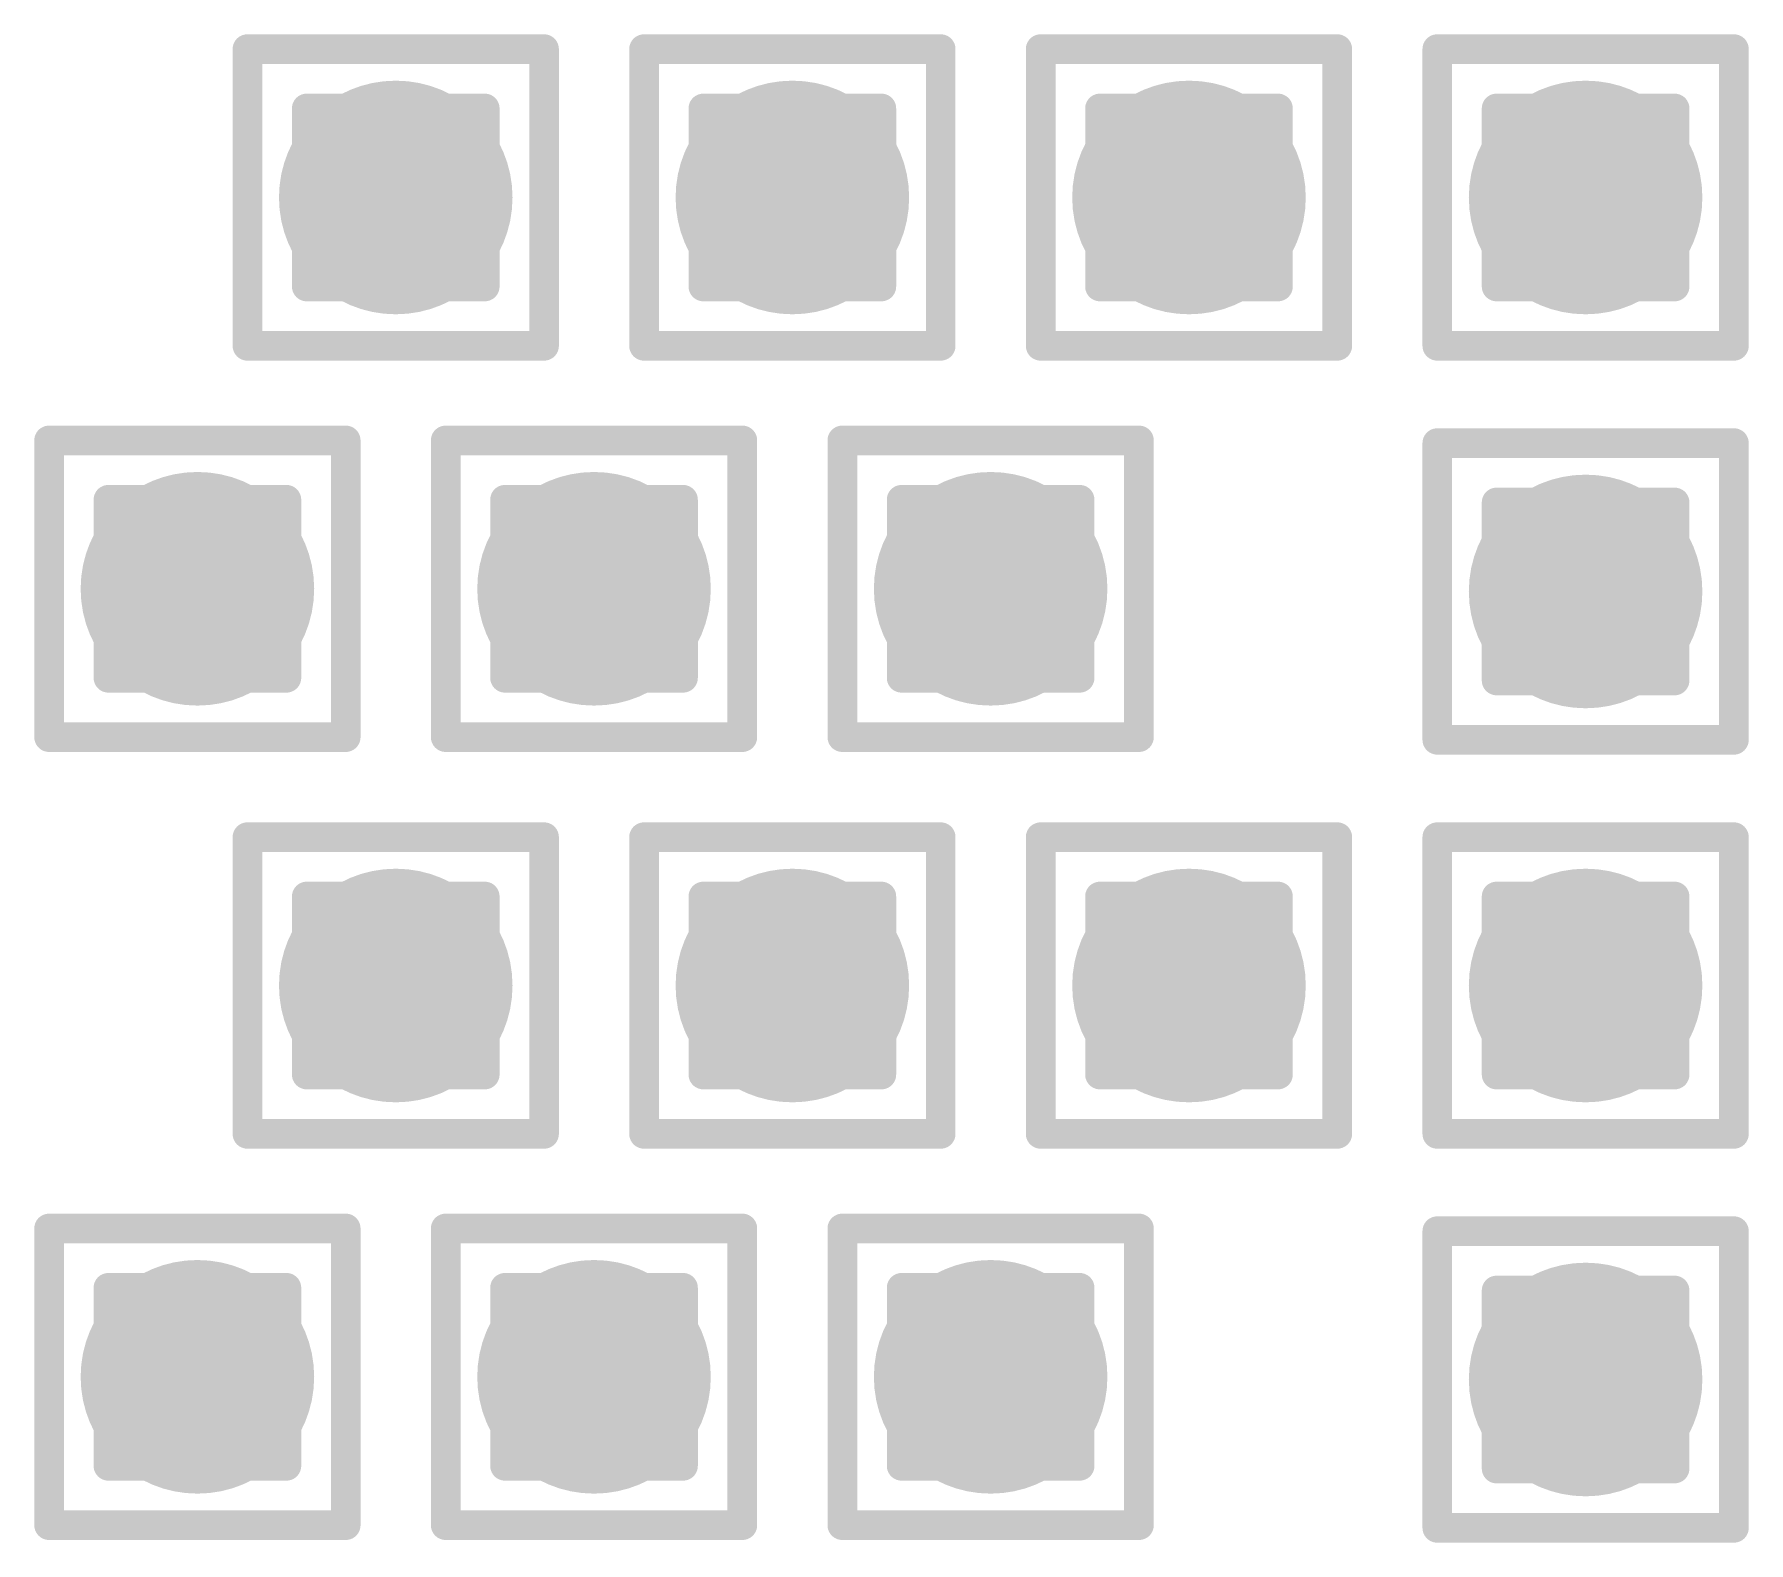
# Model space of a CAD drawing. Header units: inches. Extents: x -12 to 5357, y -8 to 5291.
# Drawn here: x 37.307 to 40.244, y 39.119 to 41.702 of the extents above; entities that cross this region are included whole.
import ezdxf

# ---------------------------------------------------------------- set-up
doc = ezdxf.new("R2010")
doc.units = ezdxf.units.IN
for name, color, linetype in [('Bottom Layer', 5, 'Continuous'), ('Drill Drawing', 1, 'Continuous'), ('Ground', 16, 'Continuous'), ('Power', 76, 'Continuous'), ('Top Layer', 1, 'Continuous'), ('Via Holes', 16, 'Continuous')]:
    doc.layers.add(name, color=color, linetype=linetype)

msp = doc.modelspace()

# ---------------------------------------------------------------- hatches: boundary and pattern name
at = {"layer": 'Bottom Layer'}
h = msp.add_hatch(color=5, dxfattribs=at)
edge = h.paths.add_edge_path()
edge.add_arc((37.9265, 41.4224), 0.2, 0, 360)
h = msp.add_hatch(color=5, dxfattribs=at)
edge = h.paths.add_edge_path()
edge.add_arc((38.6058, 41.4224), 0.2, 0, 360)
h = msp.add_hatch(color=5, dxfattribs=at)
edge = h.paths.add_edge_path()
edge.add_arc((39.2851, 41.4224), 0.2, 0, 360)
h = msp.add_hatch(color=5, dxfattribs=at)
edge = h.paths.add_edge_path()
edge.add_arc((39.9644, 41.4224), 0.2, 0, 360)
h = msp.add_hatch(color=5, dxfattribs=at)
edge = h.paths.add_edge_path()
edge.add_arc((37.5868, 40.7524), 0.2, 0, 360)
h = msp.add_hatch(color=5, dxfattribs=at)
edge = h.paths.add_edge_path()
edge.add_arc((38.2661, 40.7524), 0.2, 0, 360)
h = msp.add_hatch(color=5, dxfattribs=at)
edge = h.paths.add_edge_path()
edge.add_arc((38.9454, 40.7524), 0.2, 0, 360)
h = msp.add_hatch(color=5, dxfattribs=at)
edge = h.paths.add_edge_path()
edge.add_arc((39.9644, 40.7478), 0.2, 0, 360)
h = msp.add_hatch(color=5, dxfattribs=at)
edge = h.paths.add_edge_path()
edge.add_arc((37.9265, 40.0731), 0.2, 0, 360)
h = msp.add_hatch(color=5, dxfattribs=at)
edge = h.paths.add_edge_path()
edge.add_arc((38.6058, 40.0731), 0.2, 0, 360)
h = msp.add_hatch(color=5, dxfattribs=at)
edge = h.paths.add_edge_path()
edge.add_arc((39.2851, 40.0731), 0.2, 0, 360)
h = msp.add_hatch(color=5, dxfattribs=at)
edge = h.paths.add_edge_path()
edge.add_arc((39.9644, 40.0731), 0.2, 0, 360)
h = msp.add_hatch(color=5, dxfattribs=at)
edge = h.paths.add_edge_path()
edge.add_arc((37.5868, 39.4031), 0.2, 0, 360)
h = msp.add_hatch(color=5, dxfattribs=at)
edge = h.paths.add_edge_path()
edge.add_arc((38.2661, 39.4031), 0.2, 0, 360)
h = msp.add_hatch(color=5, dxfattribs=at)
edge = h.paths.add_edge_path()
edge.add_arc((38.9454, 39.4031), 0.2, 0, 360)
h = msp.add_hatch(color=5, dxfattribs=at)
edge = h.paths.add_edge_path()
edge.add_arc((39.9644, 39.3985), 0.2, 0, 360)
at = {"layer": 'Ground'}
h = msp.add_hatch(color=16, dxfattribs=at)
edge = h.paths.add_edge_path()
edge.add_arc((37.9265, 41.4224), 0.2, 0, 360)
h = msp.add_hatch(color=16, dxfattribs=at)
edge = h.paths.add_edge_path()
edge.add_arc((38.6058, 41.4224), 0.2, 0, 360)
h = msp.add_hatch(color=16, dxfattribs=at)
edge = h.paths.add_edge_path()
edge.add_arc((39.2851, 41.4224), 0.2, 0, 360)
h = msp.add_hatch(color=16, dxfattribs=at)
edge = h.paths.add_edge_path()
edge.add_arc((39.9644, 41.4224), 0.2, 0, 360)
h = msp.add_hatch(color=16, dxfattribs=at)
edge = h.paths.add_edge_path()
edge.add_arc((37.5868, 40.7524), 0.2, 0, 360)
h = msp.add_hatch(color=16, dxfattribs=at)
edge = h.paths.add_edge_path()
edge.add_arc((38.2661, 40.7524), 0.2, 0, 360)
h = msp.add_hatch(color=16, dxfattribs=at)
edge = h.paths.add_edge_path()
edge.add_arc((38.9454, 40.7524), 0.2, 0, 360)
h = msp.add_hatch(color=16, dxfattribs=at)
edge = h.paths.add_edge_path()
edge.add_arc((39.9644, 40.7478), 0.2, 0, 360)
h = msp.add_hatch(color=16, dxfattribs=at)
edge = h.paths.add_edge_path()
edge.add_arc((37.9265, 40.0731), 0.2, 0, 360)
h = msp.add_hatch(color=16, dxfattribs=at)
edge = h.paths.add_edge_path()
edge.add_arc((38.6058, 40.0731), 0.2, 0, 360)
h = msp.add_hatch(color=16, dxfattribs=at)
edge = h.paths.add_edge_path()
edge.add_arc((39.2851, 40.0731), 0.2, 0, 360)
h = msp.add_hatch(color=16, dxfattribs=at)
edge = h.paths.add_edge_path()
edge.add_arc((39.9644, 40.0731), 0.2, 0, 360)
h = msp.add_hatch(color=16, dxfattribs=at)
edge = h.paths.add_edge_path()
edge.add_arc((37.5868, 39.4031), 0.2, 0, 360)
h = msp.add_hatch(color=16, dxfattribs=at)
edge = h.paths.add_edge_path()
edge.add_arc((38.2661, 39.4031), 0.2, 0, 360)
h = msp.add_hatch(color=16, dxfattribs=at)
edge = h.paths.add_edge_path()
edge.add_arc((38.9454, 39.4031), 0.2, 0, 360)
h = msp.add_hatch(color=16, dxfattribs=at)
edge = h.paths.add_edge_path()
edge.add_arc((39.9644, 39.3985), 0.2, 0, 360)
at = {"layer": 'Power'}
h = msp.add_hatch(color=76, dxfattribs=at)
edge = h.paths.add_edge_path()
edge.add_arc((37.9265, 41.4224), 0.2, 0, 360)
h = msp.add_hatch(color=76, dxfattribs=at)
edge = h.paths.add_edge_path()
edge.add_arc((38.6058, 41.4224), 0.2, 0, 360)
h = msp.add_hatch(color=76, dxfattribs=at)
edge = h.paths.add_edge_path()
edge.add_arc((39.2851, 41.4224), 0.2, 0, 360)
h = msp.add_hatch(color=76, dxfattribs=at)
edge = h.paths.add_edge_path()
edge.add_arc((39.9644, 41.4224), 0.2, 0, 360)
h = msp.add_hatch(color=76, dxfattribs=at)
edge = h.paths.add_edge_path()
edge.add_arc((37.5868, 40.7524), 0.2, 0, 360)
h = msp.add_hatch(color=76, dxfattribs=at)
edge = h.paths.add_edge_path()
edge.add_arc((38.2661, 40.7524), 0.2, 0, 360)
h = msp.add_hatch(color=76, dxfattribs=at)
edge = h.paths.add_edge_path()
edge.add_arc((38.9454, 40.7524), 0.2, 0, 360)
h = msp.add_hatch(color=76, dxfattribs=at)
edge = h.paths.add_edge_path()
edge.add_arc((39.9644, 40.7478), 0.2, 0, 360)
h = msp.add_hatch(color=76, dxfattribs=at)
edge = h.paths.add_edge_path()
edge.add_arc((37.9265, 40.0731), 0.2, 0, 360)
h = msp.add_hatch(color=76, dxfattribs=at)
edge = h.paths.add_edge_path()
edge.add_arc((38.6058, 40.0731), 0.2, 0, 360)
h = msp.add_hatch(color=76, dxfattribs=at)
edge = h.paths.add_edge_path()
edge.add_arc((39.2851, 40.0731), 0.2, 0, 360)
h = msp.add_hatch(color=76, dxfattribs=at)
edge = h.paths.add_edge_path()
edge.add_arc((39.9644, 40.0731), 0.2, 0, 360)
h = msp.add_hatch(color=76, dxfattribs=at)
edge = h.paths.add_edge_path()
edge.add_arc((37.5868, 39.4031), 0.2, 0, 360)
h = msp.add_hatch(color=76, dxfattribs=at)
edge = h.paths.add_edge_path()
edge.add_arc((38.2661, 39.4031), 0.2, 0, 360)
h = msp.add_hatch(color=76, dxfattribs=at)
edge = h.paths.add_edge_path()
edge.add_arc((38.9454, 39.4031), 0.2, 0, 360)
h = msp.add_hatch(color=76, dxfattribs=at)
edge = h.paths.add_edge_path()
edge.add_arc((39.9644, 39.3985), 0.2, 0, 360)
at = {"layer": 'Top Layer'}
h = msp.add_hatch(color=1, dxfattribs=at)
edge = h.paths.add_edge_path()
edge.add_arc((37.9265, 41.4224), 0.2, 0, 360)
h = msp.add_hatch(color=1, dxfattribs=at)
edge = h.paths.add_edge_path()
edge.add_arc((38.6058, 41.4224), 0.2, 0, 360)
h = msp.add_hatch(color=1, dxfattribs=at)
edge = h.paths.add_edge_path()
edge.add_arc((39.2851, 41.4224), 0.2, 0, 360)
h = msp.add_hatch(color=1, dxfattribs=at)
edge = h.paths.add_edge_path()
edge.add_arc((39.9644, 41.4224), 0.2, 0, 360)
h = msp.add_hatch(color=1, dxfattribs=at)
edge = h.paths.add_edge_path()
edge.add_arc((37.5868, 40.7524), 0.2, 0, 360)
h = msp.add_hatch(color=1, dxfattribs=at)
edge = h.paths.add_edge_path()
edge.add_arc((38.2661, 40.7524), 0.2, 0, 360)
h = msp.add_hatch(color=1, dxfattribs=at)
edge = h.paths.add_edge_path()
edge.add_arc((38.9454, 40.7524), 0.2, 0, 360)
h = msp.add_hatch(color=1, dxfattribs=at)
edge = h.paths.add_edge_path()
edge.add_arc((39.9644, 40.7478), 0.2, 0, 360)
h = msp.add_hatch(color=1, dxfattribs=at)
edge = h.paths.add_edge_path()
edge.add_arc((37.9265, 40.0731), 0.2, 0, 360)
h = msp.add_hatch(color=1, dxfattribs=at)
edge = h.paths.add_edge_path()
edge.add_arc((38.6058, 40.0731), 0.2, 0, 360)
h = msp.add_hatch(color=1, dxfattribs=at)
edge = h.paths.add_edge_path()
edge.add_arc((39.2851, 40.0731), 0.2, 0, 360)
h = msp.add_hatch(color=1, dxfattribs=at)
edge = h.paths.add_edge_path()
edge.add_arc((39.9644, 40.0731), 0.2, 0, 360)
h = msp.add_hatch(color=1, dxfattribs=at)
edge = h.paths.add_edge_path()
edge.add_arc((37.5868, 39.4031), 0.2, 0, 360)
h = msp.add_hatch(color=1, dxfattribs=at)
edge = h.paths.add_edge_path()
edge.add_arc((38.2661, 39.4031), 0.2, 0, 360)
h = msp.add_hatch(color=1, dxfattribs=at)
edge = h.paths.add_edge_path()
edge.add_arc((38.9454, 39.4031), 0.2, 0, 360)
h = msp.add_hatch(color=1, dxfattribs=at)
edge = h.paths.add_edge_path()
edge.add_arc((39.9644, 39.3985), 0.2, 0, 360)
at = {"layer": 'Via Holes'}
h = msp.add_hatch(color=7, dxfattribs=at)
edge = h.paths.add_edge_path()
edge.add_arc((37.9265, 41.4224), 0.1, 0, 360)
h = msp.add_hatch(color=7, dxfattribs=at)
edge = h.paths.add_edge_path()
edge.add_arc((38.6058, 41.4224), 0.1, 0, 360)
h = msp.add_hatch(color=7, dxfattribs=at)
edge = h.paths.add_edge_path()
edge.add_arc((39.2851, 41.4224), 0.1, 0, 360)
h = msp.add_hatch(color=7, dxfattribs=at)
edge = h.paths.add_edge_path()
edge.add_arc((39.9644, 41.4224), 0.1, 0, 360)
h = msp.add_hatch(color=7, dxfattribs=at)
edge = h.paths.add_edge_path()
edge.add_arc((37.5868, 40.7524), 0.1, 0, 360)
h = msp.add_hatch(color=7, dxfattribs=at)
edge = h.paths.add_edge_path()
edge.add_arc((38.2661, 40.7524), 0.1, 0, 360)
h = msp.add_hatch(color=7, dxfattribs=at)
edge = h.paths.add_edge_path()
edge.add_arc((38.9454, 40.7524), 0.1, 0, 360)
h = msp.add_hatch(color=7, dxfattribs=at)
edge = h.paths.add_edge_path()
edge.add_arc((39.9644, 40.7478), 0.1, 0, 360)
h = msp.add_hatch(color=7, dxfattribs=at)
edge = h.paths.add_edge_path()
edge.add_arc((37.9265, 40.0731), 0.1, 0, 360)
h = msp.add_hatch(color=7, dxfattribs=at)
edge = h.paths.add_edge_path()
edge.add_arc((38.6058, 40.0731), 0.1, 0, 360)
h = msp.add_hatch(color=7, dxfattribs=at)
edge = h.paths.add_edge_path()
edge.add_arc((39.2851, 40.0731), 0.1, 0, 360)
h = msp.add_hatch(color=7, dxfattribs=at)
edge = h.paths.add_edge_path()
edge.add_arc((39.9644, 40.0731), 0.1, 0, 360)
h = msp.add_hatch(color=7, dxfattribs=at)
edge = h.paths.add_edge_path()
edge.add_arc((37.5868, 39.4031), 0.1, 0, 360)
h = msp.add_hatch(color=7, dxfattribs=at)
edge = h.paths.add_edge_path()
edge.add_arc((38.2661, 39.4031), 0.1, 0, 360)
h = msp.add_hatch(color=7, dxfattribs=at)
edge = h.paths.add_edge_path()
edge.add_arc((38.9454, 39.4031), 0.1, 0, 360)
h = msp.add_hatch(color=7, dxfattribs=at)
edge = h.paths.add_edge_path()
edge.add_arc((39.9644, 39.3985), 0.1, 0, 360)

# ---------------------------------------------------------------- linework, layer by layer
at = {"layer": 'Drill Drawing', "const_width": 0.0508}
for points in [[(37.6725, 41.6764), (38.1805, 41.6764)], [(37.6725, 41.1684), (37.6725, 41.6764)], [(38.1805, 41.1684), (38.1805, 41.6764)], [(38.3518, 41.6764), (38.8598, 41.6764)], [(38.3518, 41.1684), (38.3518, 41.6764)], [(38.8598, 41.1684), (38.8598, 41.6764)], [(39.0311, 41.6764), (39.5391, 41.6764)], [(39.0311, 41.1684), (39.0311, 41.6764)], [(39.5391, 41.1684), (39.5391, 41.6764)], [(39.7104, 41.6764), (40.2184, 41.6764)], [(39.7104, 41.1684), (39.7104, 41.6764)], [(40.2184, 41.1684), (40.2184, 41.6764)], [(37.7741, 41.5748), (38.0789, 41.5748)], [(37.7741, 41.27), (37.7741, 41.5748)], [(38.0789, 41.27), (38.0789, 41.5748)], [(38.4534, 41.5748), (38.7582, 41.5748)], [(38.4534, 41.27), (38.4534, 41.5748)], [(38.7582, 41.27), (38.7582, 41.5748)], [(39.1327, 41.5748), (39.4375, 41.5748)], [(39.1327, 41.27), (39.1327, 41.5748)], [(39.4375, 41.27), (39.4375, 41.5748)], [(39.812, 41.5748), (40.1168, 41.5748)], [(39.812, 41.27), (39.812, 41.5748)], [(40.1168, 41.27), (40.1168, 41.5748)], [(37.7741, 41.27), (38.0789, 41.27)], [(38.4534, 41.27), (38.7582, 41.27)], [(39.1327, 41.27), (39.4375, 41.27)], [(39.812, 41.27), (40.1168, 41.27)], [(37.6725, 41.1684), (38.1805, 41.1684)], [(38.3518, 41.1684), (38.8598, 41.1684)], [(39.0311, 41.1684), (39.5391, 41.1684)], [(39.7104, 41.1684), (40.2184, 41.1684)], [(37.3328, 41.0064), (37.8408, 41.0064)], [(37.3328, 40.4984), (37.3328, 41.0064)], [(37.8408, 40.4984), (37.8408, 41.0064)], [(38.0121, 41.0064), (38.5201, 41.0064)], [(38.0121, 40.4984), (38.0121, 41.0064)], [(38.5201, 40.4984), (38.5201, 41.0064)], [(38.6914, 41.0064), (39.1994, 41.0064)], [(38.6914, 40.4984), (38.6914, 41.0064)], [(39.1994, 40.4984), (39.1994, 41.0064)], [(39.7104, 41.0018), (40.2184, 41.0018)], [(39.7104, 40.4938), (39.7104, 41.0018)], [(40.2184, 40.4938), (40.2184, 41.0018)], [(37.4344, 40.9048), (37.7392, 40.9048)], [(37.4344, 40.6), (37.4344, 40.9048)], [(37.7392, 40.6), (37.7392, 40.9048)], [(38.1137, 40.9048), (38.4185, 40.9048)], [(38.1137, 40.6), (38.1137, 40.9048)], [(38.4185, 40.6), (38.4185, 40.9048)], [(38.793, 40.9048), (39.0978, 40.9048)], [(38.793, 40.6), (38.793, 40.9048)], [(39.0978, 40.6), (39.0978, 40.9048)], [(39.812, 40.9002), (40.1168, 40.9002)], [(39.812, 40.5954), (39.812, 40.9002)], [(40.1168, 40.5954), (40.1168, 40.9002)], [(37.4344, 40.6), (37.7392, 40.6)], [(38.1137, 40.6), (38.4185, 40.6)], [(38.793, 40.6), (39.0978, 40.6)], [(39.812, 40.5954), (40.1168, 40.5954)], [(37.3328, 40.4984), (37.8408, 40.4984)], [(38.0121, 40.4984), (38.5201, 40.4984)], [(38.6914, 40.4984), (39.1994, 40.4984)], [(39.7104, 40.4938), (40.2184, 40.4938)], [(37.6725, 40.3271), (38.1805, 40.3271)], [(37.6725, 39.8191), (37.6725, 40.3271)], [(38.1805, 39.8191), (38.1805, 40.3271)], [(38.3518, 40.3271), (38.8598, 40.3271)], [(38.3518, 39.8191), (38.3518, 40.3271)], [(38.8598, 39.8191), (38.8598, 40.3271)], [(39.0311, 40.3271), (39.5391, 40.3271)], [(39.0311, 39.8191), (39.0311, 40.3271)], [(39.5391, 39.8191), (39.5391, 40.3271)], [(39.7104, 40.3271), (40.2184, 40.3271)], [(39.7104, 39.8191), (39.7104, 40.3271)], [(40.2184, 39.8191), (40.2184, 40.3271)], [(37.7741, 40.2255), (38.0789, 40.2255)], [(37.7741, 39.9207), (37.7741, 40.2255)], [(38.0789, 39.9207), (38.0789, 40.2255)], [(38.4534, 40.2255), (38.7582, 40.2255)], [(38.4534, 39.9207), (38.4534, 40.2255)], [(38.7582, 39.9207), (38.7582, 40.2255)], [(39.1327, 40.2255), (39.4375, 40.2255)], [(39.1327, 39.9207), (39.1327, 40.2255)], [(39.4375, 39.9207), (39.4375, 40.2255)], [(39.812, 40.2255), (40.1168, 40.2255)], [(39.812, 39.9207), (39.812, 40.2255)], [(40.1168, 39.9207), (40.1168, 40.2255)], [(37.7741, 39.9207), (38.0789, 39.9207)], [(38.4534, 39.9207), (38.7582, 39.9207)], [(39.1327, 39.9207), (39.4375, 39.9207)], [(39.812, 39.9207), (40.1168, 39.9207)], [(37.6725, 39.8191), (38.1805, 39.8191)], [(38.3518, 39.8191), (38.8598, 39.8191)], [(39.0311, 39.8191), (39.5391, 39.8191)], [(39.7104, 39.8191), (40.2184, 39.8191)], [(37.3328, 39.6571), (37.8408, 39.6571)], [(37.3328, 39.1491), (37.3328, 39.6571)], [(37.8408, 39.1491), (37.8408, 39.6571)], [(38.0121, 39.6571), (38.5201, 39.6571)], [(38.0121, 39.1491), (38.0121, 39.6571)], [(38.5201, 39.1491), (38.5201, 39.6571)], [(38.6914, 39.6571), (39.1994, 39.6571)], [(38.6914, 39.1491), (38.6914, 39.6571)], [(39.1994, 39.1491), (39.1994, 39.6571)], [(39.7104, 39.6525), (40.2184, 39.6525)], [(39.7104, 39.1445), (39.7104, 39.6525)], [(40.2184, 39.1445), (40.2184, 39.6525)], [(37.4344, 39.5555), (37.7392, 39.5555)], [(37.4344, 39.2507), (37.4344, 39.5555)], [(37.7392, 39.2507), (37.7392, 39.5555)], [(38.1137, 39.5555), (38.4185, 39.5555)], [(38.1137, 39.2507), (38.1137, 39.5555)], [(38.4185, 39.2507), (38.4185, 39.5555)], [(38.793, 39.5555), (39.0978, 39.5555)], [(38.793, 39.2507), (38.793, 39.5555)], [(39.0978, 39.2507), (39.0978, 39.5555)], [(39.812, 39.5509), (40.1168, 39.5509)], [(39.812, 39.2461), (39.812, 39.5509)], [(40.1168, 39.2461), (40.1168, 39.5509)], [(37.4344, 39.2507), (37.7392, 39.2507)], [(38.1137, 39.2507), (38.4185, 39.2507)], [(38.793, 39.2507), (39.0978, 39.2507)], [(39.812, 39.2461), (40.1168, 39.2461)], [(37.3328, 39.1491), (37.8408, 39.1491)], [(38.0121, 39.1491), (38.5201, 39.1491)], [(38.6914, 39.1491), (39.1994, 39.1491)], [(39.7104, 39.1445), (40.2184, 39.1445)]]:
    msp.add_lwpolyline(points, dxfattribs=at)
at = {"layer": 'Drill Drawing', "const_width": 0.0254}
for points in [[(37.6598, 41.6764, 1), (37.6852, 41.6764, 1)], [(37.6598, 41.6764, 1), (37.6852, 41.6764, 1)], [(38.1678, 41.6764, 1), (38.1932, 41.6764, 1)], [(38.1678, 41.6764, 1), (38.1932, 41.6764, 1)], [(38.3391, 41.6764, 1), (38.3645, 41.6764, 1)], [(38.3391, 41.6764, 1), (38.3645, 41.6764, 1)], [(38.8471, 41.6764, 1), (38.8725, 41.6764, 1)], [(38.8471, 41.6764, 1), (38.8725, 41.6764, 1)], [(39.0184, 41.6764, 1), (39.0438, 41.6764, 1)], [(39.0184, 41.6764, 1), (39.0438, 41.6764, 1)], [(39.5264, 41.6764, 1), (39.5518, 41.6764, 1)], [(39.5264, 41.6764, 1), (39.5518, 41.6764, 1)], [(39.6977, 41.6764, 1), (39.7231, 41.6764, 1)], [(39.6977, 41.6764, 1), (39.7231, 41.6764, 1)], [(40.2057, 41.6764, 1), (40.2311, 41.6764, 1)], [(40.2057, 41.6764, 1), (40.2311, 41.6764, 1)], [(37.7614, 41.5748, 1), (37.7868, 41.5748, 1)], [(37.7614, 41.5748, 1), (37.7868, 41.5748, 1)], [(38.0662, 41.5748, 1), (38.0916, 41.5748, 1)], [(38.0662, 41.5748, 1), (38.0916, 41.5748, 1)], [(38.4407, 41.5748, 1), (38.4661, 41.5748, 1)], [(38.4407, 41.5748, 1), (38.4661, 41.5748, 1)], [(38.7455, 41.5748, 1), (38.7709, 41.5748, 1)], [(38.7455, 41.5748, 1), (38.7709, 41.5748, 1)], [(39.12, 41.5748, 1), (39.1454, 41.5748, 1)], [(39.12, 41.5748, 1), (39.1454, 41.5748, 1)], [(39.4248, 41.5748, 1), (39.4502, 41.5748, 1)], [(39.4248, 41.5748, 1), (39.4502, 41.5748, 1)], [(39.7993, 41.5748, 1), (39.8247, 41.5748, 1)], [(39.7993, 41.5748, 1), (39.8247, 41.5748, 1)], [(40.1041, 41.5748, 1), (40.1295, 41.5748, 1)], [(40.1041, 41.5748, 1), (40.1295, 41.5748, 1)], [(37.7614, 41.27, 1), (37.7868, 41.27, 1)], [(37.7614, 41.27, 1), (37.7868, 41.27, 1)], [(38.0662, 41.27, 1), (38.0916, 41.27, 1)], [(38.0662, 41.27, 1), (38.0916, 41.27, 1)], [(38.4407, 41.27, 1), (38.4661, 41.27, 1)], [(38.4407, 41.27, 1), (38.4661, 41.27, 1)], [(38.7455, 41.27, 1), (38.7709, 41.27, 1)], [(38.7455, 41.27, 1), (38.7709, 41.27, 1)], [(39.12, 41.27, 1), (39.1454, 41.27, 1)], [(39.12, 41.27, 1), (39.1454, 41.27, 1)], [(39.4248, 41.27, 1), (39.4502, 41.27, 1)], [(39.4248, 41.27, 1), (39.4502, 41.27, 1)], [(39.7993, 41.27, 1), (39.8247, 41.27, 1)], [(39.7993, 41.27, 1), (39.8247, 41.27, 1)], [(40.1041, 41.27, 1), (40.1295, 41.27, 1)], [(40.1041, 41.27, 1), (40.1295, 41.27, 1)], [(37.6598, 41.1684, 1), (37.6852, 41.1684, 1)], [(37.6598, 41.1684, 1), (37.6852, 41.1684, 1)], [(38.1678, 41.1684, 1), (38.1932, 41.1684, 1)], [(38.1678, 41.1684, 1), (38.1932, 41.1684, 1)], [(38.3391, 41.1684, 1), (38.3645, 41.1684, 1)], [(38.3391, 41.1684, 1), (38.3645, 41.1684, 1)], [(38.8471, 41.1684, 1), (38.8725, 41.1684, 1)], [(38.8471, 41.1684, 1), (38.8725, 41.1684, 1)], [(39.0184, 41.1684, 1), (39.0438, 41.1684, 1)], [(39.0184, 41.1684, 1), (39.0438, 41.1684, 1)], [(39.5264, 41.1684, 1), (39.5518, 41.1684, 1)], [(39.5264, 41.1684, 1), (39.5518, 41.1684, 1)], [(39.6977, 41.1684, 1), (39.7231, 41.1684, 1)], [(39.6977, 41.1684, 1), (39.7231, 41.1684, 1)], [(40.2057, 41.1684, 1), (40.2311, 41.1684, 1)], [(40.2057, 41.1684, 1), (40.2311, 41.1684, 1)], [(37.3201, 41.0064, 1), (37.3455, 41.0064, 1)], [(37.3201, 41.0064, 1), (37.3455, 41.0064, 1)], [(37.8281, 41.0064, 1), (37.8535, 41.0064, 1)], [(37.8281, 41.0064, 1), (37.8535, 41.0064, 1)], [(37.9994, 41.0064, 1), (38.0248, 41.0064, 1)], [(37.9994, 41.0064, 1), (38.0248, 41.0064, 1)], [(38.5074, 41.0064, 1), (38.5328, 41.0064, 1)], [(38.5074, 41.0064, 1), (38.5328, 41.0064, 1)], [(38.6787, 41.0064, 1), (38.7041, 41.0064, 1)], [(38.6787, 41.0064, 1), (38.7041, 41.0064, 1)], [(39.1867, 41.0064, 1), (39.2121, 41.0064, 1)], [(39.1867, 41.0064, 1), (39.2121, 41.0064, 1)], [(39.6977, 41.0018, 1), (39.7231, 41.0018, 1)], [(39.6977, 41.0018, 1), (39.7231, 41.0018, 1)], [(40.2057, 41.0018, 1), (40.2311, 41.0018, 1)], [(40.2057, 41.0018, 1), (40.2311, 41.0018, 1)], [(37.4217, 40.9048, 1), (37.4471, 40.9048, 1)], [(37.4217, 40.9048, 1), (37.4471, 40.9048, 1)], [(37.7265, 40.9048, 1), (37.7519, 40.9048, 1)], [(37.7265, 40.9048, 1), (37.7519, 40.9048, 1)], [(38.101, 40.9048, 1), (38.1264, 40.9048, 1)], [(38.101, 40.9048, 1), (38.1264, 40.9048, 1)], [(38.4058, 40.9048, 1), (38.4312, 40.9048, 1)], [(38.4058, 40.9048, 1), (38.4312, 40.9048, 1)], [(38.7803, 40.9048, 1), (38.8057, 40.9048, 1)], [(38.7803, 40.9048, 1), (38.8057, 40.9048, 1)], [(39.0851, 40.9048, 1), (39.1105, 40.9048, 1)], [(39.0851, 40.9048, 1), (39.1105, 40.9048, 1)], [(39.7993, 40.9002, 1), (39.8247, 40.9002, 1)], [(39.7993, 40.9002, 1), (39.8247, 40.9002, 1)], [(40.1041, 40.9002, 1), (40.1295, 40.9002, 1)], [(40.1041, 40.9002, 1), (40.1295, 40.9002, 1)], [(37.4217, 40.6, 1), (37.4471, 40.6, 1)], [(37.4217, 40.6, 1), (37.4471, 40.6, 1)], [(37.7265, 40.6, 1), (37.7519, 40.6, 1)], [(37.7265, 40.6, 1), (37.7519, 40.6, 1)], [(38.101, 40.6, 1), (38.1264, 40.6, 1)], [(38.101, 40.6, 1), (38.1264, 40.6, 1)], [(38.4058, 40.6, 1), (38.4312, 40.6, 1)], [(38.4058, 40.6, 1), (38.4312, 40.6, 1)], [(38.7803, 40.6, 1), (38.8057, 40.6, 1)], [(38.7803, 40.6, 1), (38.8057, 40.6, 1)], [(39.0851, 40.6, 1), (39.1105, 40.6, 1)], [(39.0851, 40.6, 1), (39.1105, 40.6, 1)], [(39.7993, 40.5954, 1), (39.8247, 40.5954, 1)], [(39.7993, 40.5954, 1), (39.8247, 40.5954, 1)], [(40.1041, 40.5954, 1), (40.1295, 40.5954, 1)], [(40.1041, 40.5954, 1), (40.1295, 40.5954, 1)], [(37.3201, 40.4984, 1), (37.3455, 40.4984, 1)], [(37.3201, 40.4984, 1), (37.3455, 40.4984, 1)], [(37.8281, 40.4984, 1), (37.8535, 40.4984, 1)], [(37.8281, 40.4984, 1), (37.8535, 40.4984, 1)], [(37.9994, 40.4984, 1), (38.0248, 40.4984, 1)], [(37.9994, 40.4984, 1), (38.0248, 40.4984, 1)], [(38.5074, 40.4984, 1), (38.5328, 40.4984, 1)], [(38.5074, 40.4984, 1), (38.5328, 40.4984, 1)], [(38.6787, 40.4984, 1), (38.7041, 40.4984, 1)], [(38.6787, 40.4984, 1), (38.7041, 40.4984, 1)], [(39.1867, 40.4984, 1), (39.2121, 40.4984, 1)], [(39.1867, 40.4984, 1), (39.2121, 40.4984, 1)], [(39.6977, 40.4938, 1), (39.7231, 40.4938, 1)], [(39.6977, 40.4938, 1), (39.7231, 40.4938, 1)], [(40.2057, 40.4938, 1), (40.2311, 40.4938, 1)], [(40.2057, 40.4938, 1), (40.2311, 40.4938, 1)], [(37.6598, 40.3271, 1), (37.6852, 40.3271, 1)], [(37.6598, 40.3271, 1), (37.6852, 40.3271, 1)], [(38.1678, 40.3271, 1), (38.1932, 40.3271, 1)], [(38.1678, 40.3271, 1), (38.1932, 40.3271, 1)], [(38.3391, 40.3271, 1), (38.3645, 40.3271, 1)], [(38.3391, 40.3271, 1), (38.3645, 40.3271, 1)], [(38.8471, 40.3271, 1), (38.8725, 40.3271, 1)], [(38.8471, 40.3271, 1), (38.8725, 40.3271, 1)], [(39.0184, 40.3271, 1), (39.0438, 40.3271, 1)], [(39.0184, 40.3271, 1), (39.0438, 40.3271, 1)], [(39.5264, 40.3271, 1), (39.5518, 40.3271, 1)], [(39.5264, 40.3271, 1), (39.5518, 40.3271, 1)], [(39.6977, 40.3271, 1), (39.7231, 40.3271, 1)], [(39.6977, 40.3271, 1), (39.7231, 40.3271, 1)], [(40.2057, 40.3271, 1), (40.2311, 40.3271, 1)], [(40.2057, 40.3271, 1), (40.2311, 40.3271, 1)], [(37.7614, 40.2255, 1), (37.7868, 40.2255, 1)], [(37.7614, 40.2255, 1), (37.7868, 40.2255, 1)], [(38.0662, 40.2255, 1), (38.0916, 40.2255, 1)], [(38.0662, 40.2255, 1), (38.0916, 40.2255, 1)], [(38.4407, 40.2255, 1), (38.4661, 40.2255, 1)], [(38.4407, 40.2255, 1), (38.4661, 40.2255, 1)], [(38.7455, 40.2255, 1), (38.7709, 40.2255, 1)], [(38.7455, 40.2255, 1), (38.7709, 40.2255, 1)], [(39.12, 40.2255, 1), (39.1454, 40.2255, 1)], [(39.12, 40.2255, 1), (39.1454, 40.2255, 1)], [(39.4248, 40.2255, 1), (39.4502, 40.2255, 1)], [(39.4248, 40.2255, 1), (39.4502, 40.2255, 1)], [(39.7993, 40.2255, 1), (39.8247, 40.2255, 1)], [(39.7993, 40.2255, 1), (39.8247, 40.2255, 1)], [(40.1041, 40.2255, 1), (40.1295, 40.2255, 1)], [(40.1041, 40.2255, 1), (40.1295, 40.2255, 1)], [(37.7614, 39.9207, 1), (37.7868, 39.9207, 1)], [(37.7614, 39.9207, 1), (37.7868, 39.9207, 1)], [(38.0662, 39.9207, 1), (38.0916, 39.9207, 1)], [(38.0662, 39.9207, 1), (38.0916, 39.9207, 1)], [(38.4407, 39.9207, 1), (38.4661, 39.9207, 1)], [(38.4407, 39.9207, 1), (38.4661, 39.9207, 1)], [(38.7455, 39.9207, 1), (38.7709, 39.9207, 1)], [(38.7455, 39.9207, 1), (38.7709, 39.9207, 1)], [(39.12, 39.9207, 1), (39.1454, 39.9207, 1)], [(39.12, 39.9207, 1), (39.1454, 39.9207, 1)], [(39.4248, 39.9207, 1), (39.4502, 39.9207, 1)], [(39.4248, 39.9207, 1), (39.4502, 39.9207, 1)], [(39.7993, 39.9207, 1), (39.8247, 39.9207, 1)], [(39.7993, 39.9207, 1), (39.8247, 39.9207, 1)], [(40.1041, 39.9207, 1), (40.1295, 39.9207, 1)], [(40.1041, 39.9207, 1), (40.1295, 39.9207, 1)], [(37.6598, 39.8191, 1), (37.6852, 39.8191, 1)], [(37.6598, 39.8191, 1), (37.6852, 39.8191, 1)], [(38.1678, 39.8191, 1), (38.1932, 39.8191, 1)], [(38.1678, 39.8191, 1), (38.1932, 39.8191, 1)], [(38.3391, 39.8191, 1), (38.3645, 39.8191, 1)], [(38.3391, 39.8191, 1), (38.3645, 39.8191, 1)], [(38.8471, 39.8191, 1), (38.8725, 39.8191, 1)], [(38.8471, 39.8191, 1), (38.8725, 39.8191, 1)], [(39.0184, 39.8191, 1), (39.0438, 39.8191, 1)], [(39.0184, 39.8191, 1), (39.0438, 39.8191, 1)], [(39.5264, 39.8191, 1), (39.5518, 39.8191, 1)], [(39.5264, 39.8191, 1), (39.5518, 39.8191, 1)], [(39.6977, 39.8191, 1), (39.7231, 39.8191, 1)], [(39.6977, 39.8191, 1), (39.7231, 39.8191, 1)], [(40.2057, 39.8191, 1), (40.2311, 39.8191, 1)], [(40.2057, 39.8191, 1), (40.2311, 39.8191, 1)], [(37.3201, 39.6571, 1), (37.3455, 39.6571, 1)], [(37.3201, 39.6571, 1), (37.3455, 39.6571, 1)], [(37.8281, 39.6571, 1), (37.8535, 39.6571, 1)], [(37.8281, 39.6571, 1), (37.8535, 39.6571, 1)], [(37.9994, 39.6571, 1), (38.0248, 39.6571, 1)], [(37.9994, 39.6571, 1), (38.0248, 39.6571, 1)], [(38.5074, 39.6571, 1), (38.5328, 39.6571, 1)], [(38.5074, 39.6571, 1), (38.5328, 39.6571, 1)], [(38.6787, 39.6571, 1), (38.7041, 39.6571, 1)], [(38.6787, 39.6571, 1), (38.7041, 39.6571, 1)], [(39.1867, 39.6571, 1), (39.2121, 39.6571, 1)], [(39.1867, 39.6571, 1), (39.2121, 39.6571, 1)], [(39.6977, 39.6525, 1), (39.7231, 39.6525, 1)], [(39.6977, 39.6525, 1), (39.7231, 39.6525, 1)], [(40.2057, 39.6525, 1), (40.2311, 39.6525, 1)], [(40.2057, 39.6525, 1), (40.2311, 39.6525, 1)], [(37.4217, 39.5555, 1), (37.4471, 39.5555, 1)], [(37.4217, 39.5555, 1), (37.4471, 39.5555, 1)], [(37.7265, 39.5555, 1), (37.7519, 39.5555, 1)], [(37.7265, 39.5555, 1), (37.7519, 39.5555, 1)], [(38.101, 39.5555, 1), (38.1264, 39.5555, 1)], [(38.101, 39.5555, 1), (38.1264, 39.5555, 1)], [(38.4058, 39.5555, 1), (38.4312, 39.5555, 1)], [(38.4058, 39.5555, 1), (38.4312, 39.5555, 1)], [(38.7803, 39.5555, 1), (38.8057, 39.5555, 1)], [(38.7803, 39.5555, 1), (38.8057, 39.5555, 1)], [(39.0851, 39.5555, 1), (39.1105, 39.5555, 1)], [(39.0851, 39.5555, 1), (39.1105, 39.5555, 1)], [(39.7993, 39.5509, 1), (39.8247, 39.5509, 1)], [(39.7993, 39.5509, 1), (39.8247, 39.5509, 1)], [(40.1041, 39.5509, 1), (40.1295, 39.5509, 1)], [(40.1041, 39.5509, 1), (40.1295, 39.5509, 1)], [(37.4217, 39.2507, 1), (37.4471, 39.2507, 1)], [(37.4217, 39.2507, 1), (37.4471, 39.2507, 1)], [(37.7265, 39.2507, 1), (37.7519, 39.2507, 1)], [(37.7265, 39.2507, 1), (37.7519, 39.2507, 1)], [(38.101, 39.2507, 1), (38.1264, 39.2507, 1)], [(38.101, 39.2507, 1), (38.1264, 39.2507, 1)], [(38.4058, 39.2507, 1), (38.4312, 39.2507, 1)], [(38.4058, 39.2507, 1), (38.4312, 39.2507, 1)], [(38.7803, 39.2507, 1), (38.8057, 39.2507, 1)], [(38.7803, 39.2507, 1), (38.8057, 39.2507, 1)], [(39.0851, 39.2507, 1), (39.1105, 39.2507, 1)], [(39.0851, 39.2507, 1), (39.1105, 39.2507, 1)], [(39.7993, 39.2461, 1), (39.8247, 39.2461, 1)], [(39.7993, 39.2461, 1), (39.8247, 39.2461, 1)], [(40.1041, 39.2461, 1), (40.1295, 39.2461, 1)], [(40.1041, 39.2461, 1), (40.1295, 39.2461, 1)], [(37.3201, 39.1491, 1), (37.3455, 39.1491, 1)], [(37.3201, 39.1491, 1), (37.3455, 39.1491, 1)], [(37.8281, 39.1491, 1), (37.8535, 39.1491, 1)], [(37.8281, 39.1491, 1), (37.8535, 39.1491, 1)], [(37.9994, 39.1491, 1), (38.0248, 39.1491, 1)], [(37.9994, 39.1491, 1), (38.0248, 39.1491, 1)], [(38.5074, 39.1491, 1), (38.5328, 39.1491, 1)], [(38.5074, 39.1491, 1), (38.5328, 39.1491, 1)], [(38.6787, 39.1491, 1), (38.7041, 39.1491, 1)], [(38.6787, 39.1491, 1), (38.7041, 39.1491, 1)], [(39.1867, 39.1491, 1), (39.2121, 39.1491, 1)], [(39.1867, 39.1491, 1), (39.2121, 39.1491, 1)], [(39.6977, 39.1445, 1), (39.7231, 39.1445, 1)], [(39.6977, 39.1445, 1), (39.7231, 39.1445, 1)], [(40.2057, 39.1445, 1), (40.2311, 39.1445, 1)], [(40.2057, 39.1445, 1), (40.2311, 39.1445, 1)]]:
    msp.add_lwpolyline(points, format="xyb", close=True, dxfattribs=at)

doc.saveas('drawing.dxf')
